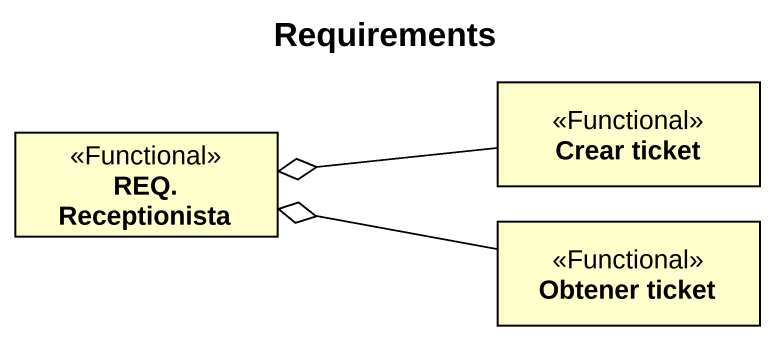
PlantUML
@startuml
title Requirements
hide circle
hide empty members
class "Crear ticket" as Crear_ticket <<Functional>>
class "REQ. Receptionista" as REQ_Receptionista <<Functional>>
class "Obtener ticket" as Obtener_ticket <<Functional>>
Crear_ticket -left-o REQ_Receptionista
Obtener_ticket -left-o REQ_Receptionista
@enduml
